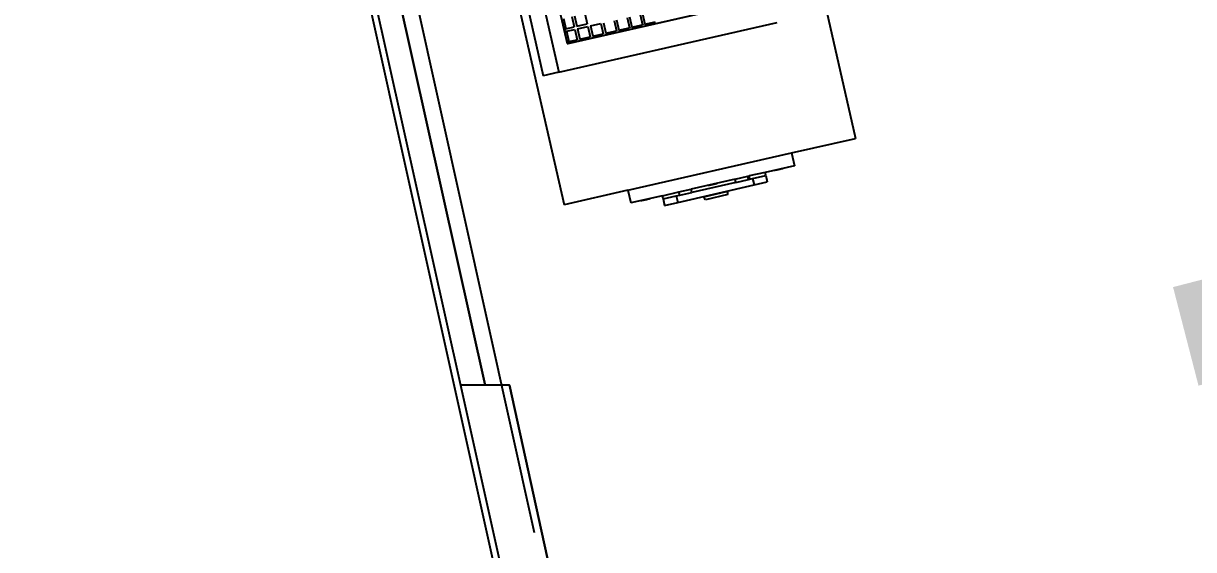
# Model space of a CAD drawing. Header units: inches. Extents: x -1841 to -80, y -100 to 1021.
# Drawn here: x -658.996 to -655.056, y 497.562 to 499.334 of the extents above; entities that cross this region are included whole.
import ezdxf

# ---------------------------------------------------------------- set-up
doc = ezdxf.new("R2010")
doc.units = ezdxf.units.IN
doc.header["$MEASUREMENT"] = 0
doc.layers.add('Edges', color=7, linetype='Continuous')
doc.layers.add('PDF_Geometry', color=7, linetype='Continuous', true_color=0x777777)
doc.styles.get("Standard").update_dxf_attribs({"font": 'arial.ttf'})

# ---------------------------------------------------------------- blocks, each defined once
blk = doc.blocks.new('infrared patio heater fr')
at = {"layer": 'Edges'}
for p, q in [((-50, 10.889), (50, 10.889)), ((50, 5.864), (50, 10.889)), ((38, -8.984), (38, 6.971)), ((38, -9.061), (38, 6.971)), ((40, -10.152), (40, 6.998)), ((50, 5.864), (51, 5.864)), ((50, -7.002), (50, 5.864)), ((51, 5.864), (51, 3.555)), ((51, 5.005), (51, 5.009)), ((51, 4.999), (51, 5.005)), ((51, 4.992), (51, 4.999)), ((51, 4.983), (51, 4.992)), ((51, 4.973), (51, 4.983)), ((51, 4.962), (51, 4.973)), ((51, 4.949), (51, 4.962)), ((51, 4.935), (51, 4.949)), ((51, 4.919), (51, 4.935)), ((51, 4.903), (51, 4.919)), ((51, 4.885), (51, 4.903)), ((51, 4.866), (51, 4.885)), ((51, 4.846), (51, 4.866)), ((51, 4.825), (51, 4.846)), ((51, 4.804), (51, 4.825)), ((51, 4.781), (51, 4.804)), ((51, 4.785), (51, 4.799)), ((51, 4.789), (51, 4.799)), ((51, 4.793), (51, 4.796)), ((51, 4.789), (51, 4.793)), ((51, 4.785), (51, 4.788)), ((51, 4.776), (51, 4.788)), ((51, 4.779), (51, 4.785)), ((51, 4.727), (51, 4.785)), ((51, 4.776), (51, 4.785)), ((51, 4.759), (51, 4.781)), ((51, 4.774), (51, 4.779)), ((51, 4.715), (51, 4.776)), ((51, 4.767), (51, 4.774)), ((51, 4.76), (51, 4.767)), ((51, 4.753), (51, 4.76)), ((51, 4.735), (51, 4.759)), ((51, 4.745), (51, 4.753)), ((51, 4.736), (51, 4.745)), ((51, 4.733), (51, 4.736)), ((51, 4.727), (51, 4.736)), ((51, 4.711), (51, 4.735)), ((51, 4.731), (51, 4.733)), ((51, 4.718), (51, 4.727)), ((51, 4.715), (51, 4.727)), ((51, 4.719), (51, 4.721)), ((51, 4.716), (51, 4.719)), ((51, 4.708), (51, 4.718)), ((51, 4.687), (51, 4.711)), ((51, 4.695), (51, 4.71)), ((51, 4.703), (51, 4.709)), ((51, 4.698), (51, 4.708)), ((51, 4.688), (51, 4.703)), ((51, 4.687), (51, 4.698)), ((51, 4.688), (51, 4.695)), ((51, 4.663), (51, 4.687)), ((51, 4.677), (51, 4.687)), ((51, 4.677), (51, 4.683)), ((51, 4.663), (51, 4.675)), ((51, 4.668), (51, 4.675)), ((51, 4.663), (51, 4.671)), ((51, 4.666), (51, 4.668)), ((51, 4.655), (51, 4.666)), ((51, 4.639), (51, 4.663)), ((51, 4.579), (51, 4.663)), ((51, 4.651), (51, 4.663)), ((51, 4.638), (51, 4.651)), ((51, 4.614), (51, 4.639)), ((51, 4.626), (51, 4.638)), ((51, 4.614), (51, 4.626)), ((51, 4.59), (51, 4.614)), ((51, 4.602), (51, 4.614)), ((51, 4.592), (51, 4.604)), ((51, 4.589), (51, 4.602)), ((51, 4.566), (51, 4.59)), ((51, 4.577), (51, 4.589)), ((51, 4.577), (51, 4.588)), ((51, 4.574), (51, 4.577)), ((51, 4.565), (51, 4.577)), ((51, 4.573), (51, 4.575)), ((51, 4.57), (51, 4.573)), ((51, 4.568), (51, 4.57)), ((51, 4.565), (51, 4.568)), ((51, 4.557), (51, 4.566)), ((51, 4.542), (51, 4.566)), ((51, 4.562), (51, 4.565)), ((51, 4.561), (51, 4.564)), ((51, 4.56), (51, 4.562)), ((51, 4.558), (51, 4.561)), ((51, 4.556), (51, 4.558)), ((51, 4.548), (51, 4.557)), ((51, 4.553), (51, 4.556)), ((51, 4.551), (51, 4.553)), ((51, 4.48), (51, 4.551)), ((51, 4.548), (51, 4.551)), ((51, 4.536), (51, 4.551)), ((51, 4.539), (51, 4.548)), ((51, 4.519), (51, 4.542)), ((51, 4.531), (51, 4.539)), ((51, 4.481), (51, 4.536)), ((51, 4.523), (51, 4.531)), ((51, 4.515), (51, 4.523)), ((51, 4.496), (51, 4.519)), ((51, 4.509), (51, 4.515)), ((51, 4.502), (51, 4.509)), ((51, 4.497), (51, 4.502)), ((51, 4.492), (51, 4.497)), ((51, 4.473), (51, 4.496)), ((51, 4.487), (51, 4.492)), ((51, 4.484), (51, 4.487)), ((51, 4.481), (51, 4.484)), ((51, 4.476), (51, 4.481)), ((51, 4.472), (51, 4.476)), ((51, 4.452), (51, 4.473)), ((51, 4.469), (51, 4.472)), ((51, 4.465), (51, 4.469)), ((51, 4.431), (51, 4.452)), ((51, 4.411), (51, 4.431)), ((51, 4.392), (51, 4.411)), ((51, 4.375), (51, 4.392)), ((51, 4.358), (51, 4.375)), ((51, 4.342), (51, 4.358)), ((51, 4.328), (51, 4.342)), ((51, 4.315), (51, 4.328)), ((51, 4.304), (51, 4.315)), ((51, 4.294), (51, 4.304)), ((51, 4.285), (51, 4.294)), ((51, 4.278), (51, 4.285)), ((51, 4.272), (51, 4.278)), ((51, 4.268), (51, 4.272)), ((51.252, 3.555), (51, 3.555)), ((51, 3.555), (51, 2.302)), ((51.252, 2.519), (51.252, 3.555)), ((51.252, 3.555), (51.757, 3.555)), ((51.757, 2.519), (51.757, 3.555)), ((51.252, 2.302), (51, 2.302)), ((51, 2.208), (51, 2.302)), ((51.252, 2.208), (51, 2.208)), ((51, 1.203), (51, 2.208)), ((51.252, 2.519), (51.757, 2.519)), ((51.252, 2.302), (51.252, 2.519)), ((51.252, 2.208), (51.252, 2.302)), ((51.252, 1.203), (51.252, 2.208)), ((51.757, -3.482), (51.757, 2.519)), ((51.252, 1.203), (51, 1.203)), ((51, 1.203), (51, -2.254)), ((51.252, 1.203), (51.252, -2.254)), ((52.03, 0.381), (51.778, 0.439)), ((51.778, -1.43), (51.778, 0.439)), ((51.778, 0.025), (51.778, -0.007)), ((52.03, 0.381), (52.03, -1.371)), ((51, -0.195), (51, -0.191)), ((51, -0.201), (51, -0.195)), ((51, -0.208), (51, -0.201)), ((51, -0.217), (51, -0.208)), ((51, -0.227), (51, -0.217)), ((51, -0.238), (51, -0.227)), ((51, -0.251), (51, -0.238)), ((51, -0.265), (51, -0.251)), ((51, -0.281), (51, -0.265)), ((51, -0.297), (51, -0.281)), ((51, -0.315), (51, -0.297)), ((51, -0.334), (51, -0.315)), ((51, -0.354), (51, -0.334)), ((51, -0.375), (51, -0.354)), ((51, -0.396), (51, -0.375)), ((51, -0.419), (51, -0.396)), ((51, -0.415), (51, -0.401)), ((51, -0.411), (51, -0.401)), ((51, -0.407), (51, -0.404)), ((51, -0.411), (51, -0.407)), ((51, -0.424), (51, -0.412)), ((51, -0.415), (51, -0.412)), ((51, -0.473), (51, -0.415)), ((51, -0.424), (51, -0.415)), ((51, -0.421), (51, -0.415)), ((51, -0.441), (51, -0.419)), ((51, -0.426), (51, -0.421)), ((51, -0.485), (51, -0.424)), ((51, -0.433), (51, -0.426)), ((51, -0.44), (51, -0.433)), ((51, -0.447), (51, -0.44)), ((51, -0.465), (51, -0.441)), ((51, -0.455), (51, -0.447)), ((51, -0.464), (51, -0.455)), ((51, -0.473), (51, -0.464)), ((51, -0.467), (51, -0.464)), ((51, -0.489), (51, -0.465)), ((51, -0.469), (51, -0.467)), ((51, -0.485), (51, -0.473)), ((51, -0.482), (51, -0.473)), ((51, -0.481), (51, -0.479)), ((51, -0.484), (51, -0.481)), ((51, -0.492), (51, -0.482)), ((51, -0.513), (51, -0.489)), ((51, -0.505), (51, -0.49)), ((51, -0.497), (51, -0.491)), ((51, -0.502), (51, -0.492)), ((51, -0.512), (51, -0.497)), ((51, -0.513), (51, -0.502)), ((51, -0.512), (51, -0.505)), ((51, -0.537), (51, -0.513)), ((51, -0.523), (51, -0.513)), ((51, -0.523), (51, -0.517)), ((51, -0.537), (51, -0.525)), ((51, -0.532), (51, -0.525)), ((51, -0.537), (51, -0.529)), ((51, -0.534), (51, -0.532)), ((51, -0.545), (51, -0.534)), ((51, -0.561), (51, -0.537)), ((51, -0.549), (51, -0.537)), ((51, -0.621), (51, -0.537)), ((51, -0.562), (51, -0.549)), ((51, -0.586), (51, -0.561)), ((51, -0.574), (51, -0.562)), ((51, -0.586), (51, -0.574)), ((51, -0.598), (51, -0.586)), ((51, -0.61), (51, -0.586)), ((51, -0.608), (51, -0.596)), ((51, -0.611), (51, -0.598)), ((51, -0.634), (51, -0.61)), ((51, -0.623), (51, -0.611)), ((51, -0.623), (51, -0.612)), ((51, -0.626), (51, -0.623)), ((51, -0.635), (51, -0.623)), ((51, -0.627), (51, -0.625)), ((51, -0.63), (51, -0.627)), ((51, -0.632), (51, -0.63)), ((51, -0.635), (51, -0.632)), ((51, -0.658), (51, -0.634)), ((51, -0.643), (51, -0.634)), ((51, -0.638), (51, -0.635)), ((51, -0.639), (51, -0.636)), ((51, -0.64), (51, -0.638)), ((51, -0.642), (51, -0.639)), ((51, -0.644), (51, -0.642)), ((51, -0.652), (51, -0.643)), ((51, -0.647), (51, -0.644)), ((51, -0.649), (51, -0.647)), ((51, -0.664), (51, -0.649)), ((51, -0.72), (51, -0.649)), ((51, -0.652), (51, -0.649)), ((51, -0.661), (51, -0.652)), ((51, -0.681), (51, -0.658)), ((51, -0.669), (51, -0.661)), ((51, -0.719), (51, -0.664)), ((51, -0.677), (51, -0.669)), ((51, -0.685), (51, -0.677)), ((51, -0.704), (51, -0.681)), ((51, -0.691), (51, -0.685)), ((51, -0.698), (51, -0.691)), ((51, -0.703), (51, -0.698)), ((51, -0.708), (51, -0.703)), ((51, -0.727), (51, -0.704)), ((51, -0.713), (51, -0.708)), ((51, -0.716), (51, -0.713)), ((51, -0.719), (51, -0.716)), ((51, -0.724), (51, -0.719)), ((51, -0.728), (51, -0.724)), ((51, -0.748), (51, -0.727)), ((51, -0.731), (51, -0.728)), ((51, -0.735), (51, -0.731)), ((51, -0.769), (51, -0.748)), ((51, -0.789), (51, -0.769)), ((51, -0.808), (51, -0.789)), ((51, -0.825), (51, -0.808)), ((51, -0.842), (51, -0.825)), ((51, -0.858), (51, -0.842)), ((51, -0.872), (51, -0.858)), ((51, -0.885), (51, -0.872)), ((51, -0.896), (51, -0.885)), ((51, -0.906), (51, -0.896)), ((51, -0.915), (51, -0.906)), ((51, -0.922), (51, -0.915)), ((51, -0.928), (51, -0.922)), ((51, -0.932), (51, -0.928)), ((52.03, -1.371), (51.778, -1.43)), ((37.886, -2.905), (37.886, -2.077)), ((51, -3.217), (51, -2.254)), ((51.252, -2.254), (51, -2.254)), ((51.252, -3.217), (51.252, -2.254)), ((37.073, -2.905), (37.886, -2.905)), ((37.073, -3.104), (37.886, -3.103)), ((37.886, -2.909), (37.886, -2.905)), ((37.886, -3.931), (37.886, -3.103)), ((51.252, -3.217), (51, -3.217)), ((51, -4.518), (51, -3.217)), ((51.252, -3.482), (51.252, -3.217)), ((51.252, -4.518), (51.252, -3.482)), ((51.252, -3.482), (51.757, -3.482)), ((51.757, -4.518), (51.757, -3.482)), ((37.073, -3.931), (37.886, -3.931)), ((37.073, -4.13), (37.886, -4.129)), ((37.888, -3.937), (37.886, -3.931)), ((37.886, -4.957), (37.886, -4.129)), ((37.073, -4.957), (37.886, -4.957)), ((37.073, -5.156), (37.886, -5.155)), ((37.888, -4.963), (37.886, -4.957)), ((37.886, -5.983), (37.886, -5.155)), ((51.252, -4.518), (51, -4.518)), ((51, -4.518), (51, -7.002)), ((51.252, -4.518), (51.757, -4.518)), ((37.073, -5.983), (37.886, -5.983)), ((37.073, -7.009), (37.073, -6.182)), ((37.073, -6.182), (37.886, -6.182)), ((37.886, -5.987), (37.886, -5.983)), ((37.886, -7.009), (37.886, -6.182)), ((51, -5.495), (51, -5.491)), ((51, -5.501), (51, -5.495)), ((51, -5.508), (51, -5.501)), ((51, -5.517), (51, -5.508)), ((51, -5.527), (51, -5.517)), ((51, -5.538), (51, -5.527)), ((51, -5.551), (51, -5.538)), ((51, -5.565), (51, -5.551)), ((51, -5.581), (51, -5.565)), ((51, -5.597), (51, -5.581)), ((51, -5.615), (51, -5.597)), ((51, -5.634), (51, -5.615)), ((51, -5.654), (51, -5.634)), ((51, -5.675), (51, -5.654)), ((51, -5.696), (51, -5.675)), ((51, -5.719), (51, -5.696)), ((51, -5.711), (51, -5.701)), ((51, -5.715), (51, -5.701)), ((51, -5.707), (51, -5.704)), ((51, -5.711), (51, -5.707)), ((51, -5.724), (51, -5.712)), ((51, -5.715), (51, -5.712)), ((51, -5.721), (51, -5.715)), ((51, -5.773), (51, -5.715)), ((51, -5.724), (51, -5.715)), ((51, -5.741), (51, -5.719)), ((51, -5.726), (51, -5.721)), ((51, -5.785), (51, -5.724)), ((51, -5.733), (51, -5.726)), ((51, -5.74), (51, -5.733)), ((51, -5.747), (51, -5.74)), ((51, -5.765), (51, -5.741)), ((51, -5.755), (51, -5.747)), ((51, -5.764), (51, -5.755)), ((51, -5.773), (51, -5.764)), ((51, -5.767), (51, -5.764)), ((51, -5.789), (51, -5.765)), ((51, -5.769), (51, -5.767)), ((51, -5.782), (51, -5.773)), ((51, -5.785), (51, -5.773)), ((51, -5.781), (51, -5.779)), ((51, -5.784), (51, -5.781)), ((51, -5.792), (51, -5.782)), ((51, -5.813), (51, -5.789)), ((51, -5.805), (51, -5.79)), ((51, -5.797), (51, -5.791)), ((51, -5.802), (51, -5.792)), ((51, -5.812), (51, -5.797)), ((51, -5.813), (51, -5.802)), ((51, -5.812), (51, -5.805)), ((51, -5.837), (51, -5.813)), ((51, -5.823), (51, -5.813)), ((51, -5.823), (51, -5.817)), ((51, -5.832), (51, -5.825)), ((51, -5.837), (51, -5.825)), ((51, -5.837), (51, -5.829)), ((51, -5.834), (51, -5.832)), ((51, -5.845), (51, -5.834)), ((51, -5.849), (51, -5.837)), ((51, -5.921), (51, -5.837)), ((51, -5.861), (51, -5.837)), ((51, -5.862), (51, -5.849)), ((51, -5.886), (51, -5.861)), ((51, -5.874), (51, -5.862)), ((51, -5.886), (51, -5.874)), ((51, -5.91), (51, -5.886)), ((51, -5.898), (51, -5.886)), ((51, -5.908), (51, -5.896)), ((51, -5.911), (51, -5.898)), ((51, -5.934), (51, -5.91)), ((51, -5.923), (51, -5.911)), ((51, -5.923), (51, -5.912)), ((51, -5.935), (51, -5.923)), ((51, -5.926), (51, -5.923)), ((51, -5.927), (51, -5.925)), ((51, -5.93), (51, -5.927)), ((51, -5.932), (51, -5.93)), ((51, -5.935), (51, -5.932)), ((51, -5.943), (51, -5.934)), ((51, -5.958), (51, -5.934)), ((51, -5.938), (51, -5.935)), ((51, -5.939), (51, -5.936)), ((51, -5.94), (51, -5.938)), ((51, -5.942), (51, -5.939)), ((51, -5.944), (51, -5.942)), ((51, -5.952), (51, -5.943)), ((51, -5.947), (51, -5.944)), ((51, -5.949), (51, -5.947)), ((51, -5.964), (51, -5.949)), ((51, -5.952), (51, -5.949)), ((51, -6.02), (51, -5.949)), ((51, -5.961), (51, -5.952)), ((51, -5.981), (51, -5.958)), ((51, -5.969), (51, -5.961)), ((51, -6.019), (51, -5.964)), ((51, -5.977), (51, -5.969)), ((51, -5.985), (51, -5.977)), ((51, -6.004), (51, -5.981)), ((51, -5.991), (51, -5.985)), ((51, -5.998), (51, -5.991)), ((51, -6.003), (51, -5.998)), ((51, -6.008), (51, -6.003)), ((51, -6.027), (51, -6.004)), ((51, -6.013), (51, -6.008)), ((51, -6.016), (51, -6.013)), ((51, -6.019), (51, -6.016)), ((51, -6.024), (51, -6.019)), ((51, -6.028), (51, -6.024)), ((51, -6.048), (51, -6.027)), ((51, -6.031), (51, -6.028)), ((51, -6.035), (51, -6.031)), ((51, -6.069), (51, -6.048)), ((51, -6.089), (51, -6.069)), ((51, -6.108), (51, -6.089)), ((51, -6.125), (51, -6.108)), ((51, -6.142), (51, -6.125)), ((51, -6.158), (51, -6.142)), ((51, -6.172), (51, -6.158)), ((51, -6.185), (51, -6.172)), ((51, -6.196), (51, -6.185)), ((51, -6.206), (51, -6.196)), ((51, -6.215), (51, -6.206)), ((51, -6.222), (51, -6.215)), ((51, -6.228), (51, -6.222)), ((51, -6.232), (51, -6.228)), ((37.073, -7.009), (37.886, -7.009)), ((37.886, -7.012), (37.886, -7.009)), ((50, -7.002), (51, -7.002)), ((50, -7.002), (50, -12.027)), ((36.059, -7.208), (36.873, -7.208)), ((36.059, -8.035), (36.873, -8.035)), ((36.873, -8.035), (36.873, -7.208)), ((36.873, -8.038), (36.873, -8.035)), ((37.073, -8.035), (37.071, -7.207)), ((37.071, -7.207), (37.886, -7.208)), ((37.073, -8.035), (37.886, -8.035)), ((37.886, -8.035), (37.886, -7.208)), ((37.886, -8.038), (37.886, -8.035)), ((36.058, -8.233), (36.873, -8.234)), ((36.059, -8.886), (36.873, -8.886)), ((36.059, -8.886), (36.873, -8.886)), ((36.873, -8.886), (36.873, -8.234)), ((36.873, -8.968), (36.873, -8.886)), ((36.873, -8.968), (36.878, -8.972)), ((36.878, -8.972), (36.89, -8.976)), ((37.063, -8.974), (37.071, -8.97)), ((37.071, -8.233), (37.886, -8.234)), ((37.073, -8.886), (37.071, -8.233)), ((37.071, -8.97), (37.073, -8.965)), ((37.073, -8.886), (37.886, -8.886)), ((37.073, -8.965), (37.073, -8.886)), ((37.073, -8.886), (37.886, -8.886)), ((37.886, -8.886), (37.886, -8.234)), ((37.886, -8.968), (37.886, -8.886)), ((37.886, -8.968), (37.892, -8.972)), ((37.892, -8.972), (37.903, -8.976)), ((-38, -9.061), (38, -9.061)), ((-38, -9.061), (38, -9.061)), ((36.89, -8.976), (36.907, -8.98)), ((36.929, -8.982), (36.907, -8.98)), ((36.954, -8.984), (36.929, -8.982)), ((36.98, -8.984), (36.954, -8.984)), ((36.98, -8.984), (37.005, -8.983)), ((37.005, -8.983), (37.029, -8.981)), ((37.029, -8.981), (37.048, -8.978)), ((37.048, -8.978), (37.063, -8.974)), ((37.903, -8.976), (37.921, -8.98)), ((37.942, -8.982), (37.921, -8.98)), ((37.967, -8.984), (37.942, -8.982)), ((37.993, -8.984), (37.967, -8.984)), ((37.993, -8.984), (38, -8.984)), ((38, -9.061), (38, -8.984)), ((-40, -10.152), (40, -10.152)), ((40, -10.152), (40, -11.382)), ((-40, -11.382), (40, -11.382)), ((-50, -12.027), (50, -12.027))]:
    blk.add_line(p, q, dxfattribs=at)

msp = doc.modelspace()

# ---------------------------------------------------------------- linework, layer by layer
at = {"layer": 'PDF_Geometry', "color": 7, "lineweight": 25}
for points in [[(-666.6241, 527.5669), (-655.0425, 475.8634), (-652.7262, 476.3598), (-623.2759, 482.8951), (-622.8623, 480.9097), (-620.4632, 481.4061), (-621.125, 484.4669), (-609.7916, 486.9487), (-610.288, 489.3477), (-621.7041, 486.8659), (-624.1031, 486.2869), (-653.4707, 479.7515), (-670.9258, 558.4235), (-669.354, 558.8372), (-670.3467, 563.3043), (-674.8966, 562.3116), (-673.9039, 557.7617), (-673.3248, 557.9272), (-673.3248, 557.8445)], [(-663.315, 533.854), (-665.3832, 533.4404), (-657.5243, 498.1166), (-653.4707, 479.917), (-653.4707, 479.8343), (-621.9523, 486.7832), (-621.9523, 486.9487), (-621.9523, 486.8659)], [(-665.2177, 533.4404), (-657.2761, 497.6203)], [(-657.3588, 498.1166), (-653.388, 479.9997), (-657.3588, 498.1166), (-657.5243, 498.1166)]]:
    msp.add_lwpolyline(points, dxfattribs=at)
msp.add_lwpolyline([(-657.4415, 498.1166), (-665.3005, 533.4404)], close=True, dxfattribs=at)

# ---------------------------------------------------------------- block references
at = {"color": 7, "lineweight": 25, "xscale": 0.04390327370764167, "yscale": 0.04390327370764167, "zscale": 0.04390327370764167, "rotation": 282.8184996599286}
msp.add_blockref('infrared patio heater fr', (-657.1476, 500.9813), dxfattribs=at)

# ---------------------------------------------------------------- texts
at = {"color": 7, "lineweight": 25}
msp.add_text('BBH8', height=2.63101, rotation=284.483, dxfattribs=at).set_placement((-656.8542, 505.1407))

doc.saveas('drawing.dxf')
